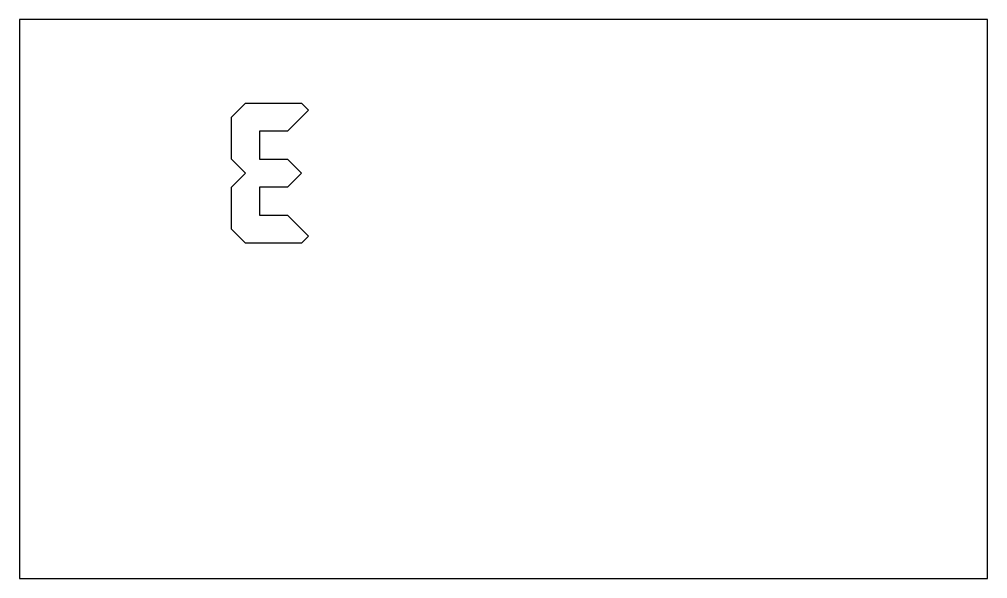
# Model space of a CAD drawing. Header units: millimetres. Extents: x -68 to 71, y -40 to 40.
import ezdxf

# ---------------------------------------------------------------- set-up
doc = ezdxf.new("R2010")
doc.units = ezdxf.units.MM
doc.layers.get('0').update_dxf_attribs({"linetype": 'CONTINUOUS'})

msp = doc.modelspace()

# ---------------------------------------------------------------- linework, layer by layer
for points in [[(71, -40), (71, 40), (-67.5, 40), (-67.5, -40)], [(-37.15, 26), (-35.15, 28), (-27.15, 28), (-26.15, 27), (-29.15, 24), (-33.15, 24), (-33.15, 20), (-29.15, 20), (-27.15, 18), (-29.15, 16), (-33.15, 16), (-33.15, 12), (-29.15, 12), (-26.15, 9), (-27.15, 8), (-35.15, 8), (-37.15, 10), (-37.15, 16), (-35.15, 18), (-37.15, 20)]]:
    msp.add_lwpolyline(points, close=True)

doc.saveas('drawing.dxf')
